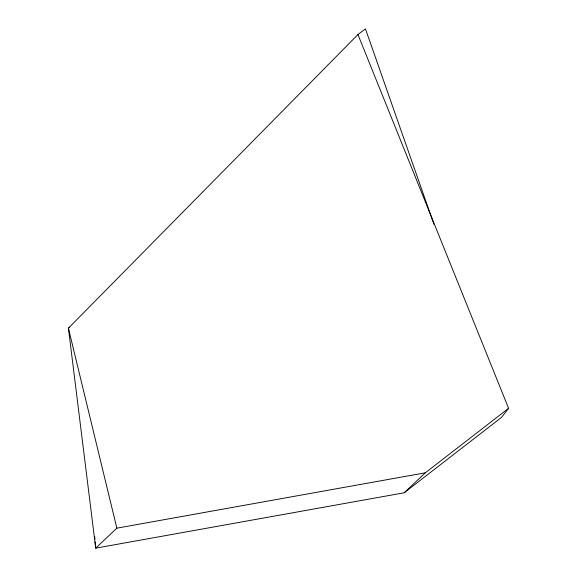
<?xml version="1.0" encoding="UTF-8"?>
<svg xmlns="http://www.w3.org/2000/svg" width="577" height="577" viewBox="0 0 577 577"><rect width="100%" height="100%" fill="white"/><g stroke="black" fill="none" stroke-linecap="round" stroke-linejoin="round"><path stroke-width="0.87" d="M357.942 34.533L508.589 408.307L501.572 417.351L404.188 492.78L95.717 548.15L68.411 328.212L357.942 34.533L365.45 28.85L433.954 224.374M508.589 408.307L425.314 472.801L116.85 528.171L95.717 548.15L95.169 541.882M404.188 492.78L425.314 472.801M69.781 327.181L68.411 328.212L116.85 528.171M94.7 536.509L94.931 539.199"/></g></svg>
